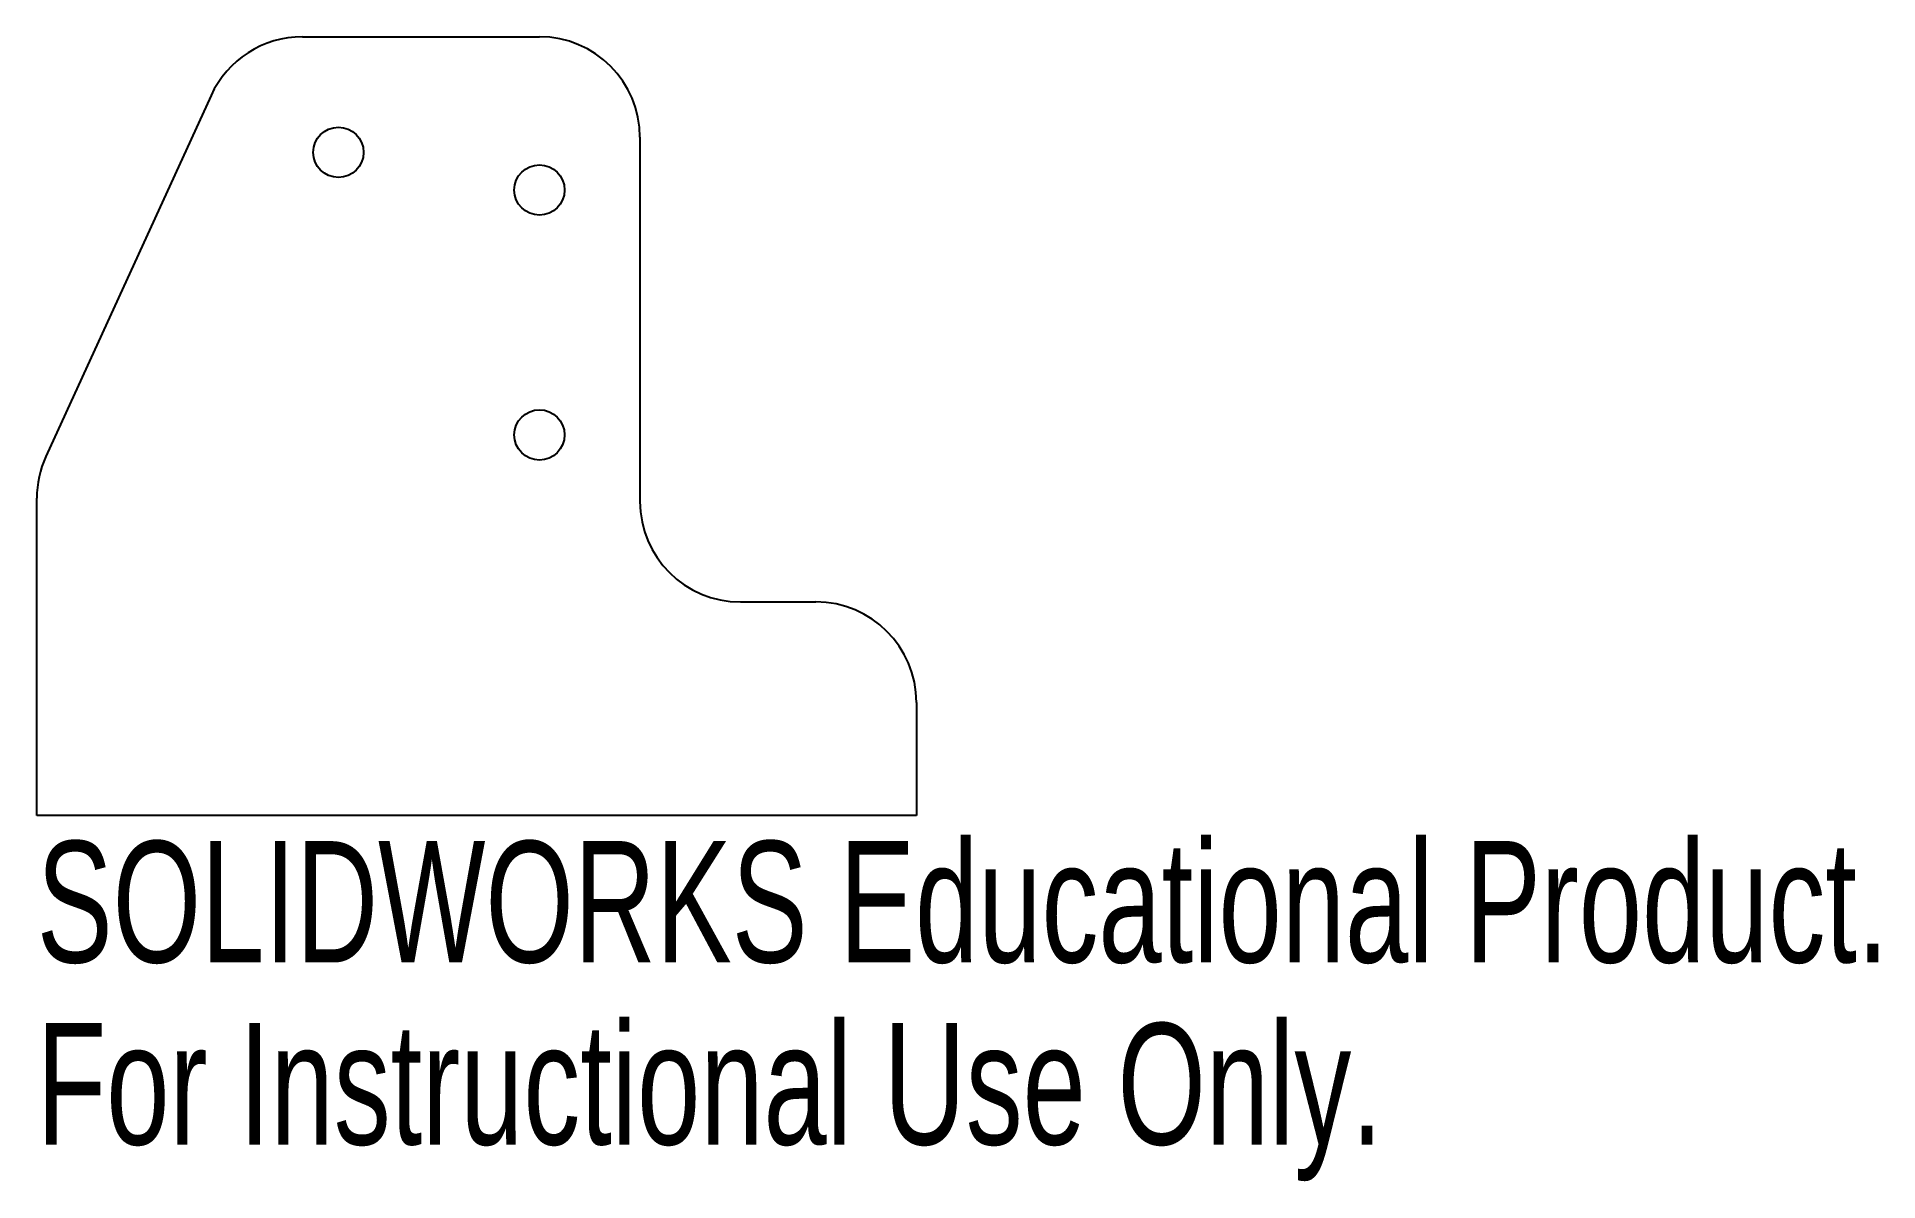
# Model space of a CAD drawing. Header units: millimetres. Extents: x 0 to 73.3, y -14.6 to 31.
import ezdxf

# ---------------------------------------------------------------- set-up
doc = ezdxf.new("R2010")
doc.units = ezdxf.units.MM
doc.styles.add('SLDTEXTSTYLE0', font='TXT', dxfattribs={"width": 0.7})

msp = doc.modelspace()

# ---------------------------------------------------------------- linework, layer by layer
at = {"color": 7, "linetype": 'Continuous', "lineweight": 25}
for p, q in [((10.57, 31), (20, 31)), ((6.932, 28.663), (0.362, 14.292)), ((24, 27), (24, 12.5)), ((0, 0), (0, 12.629)), ((28, 8.5), (31, 8.5)), ((35, 4.5), (35, 0)), ((35, 0), (0, 0))]:
    msp.add_line(p, q, dxfattribs=at)
for centre in [(12, 26.4), (20, 24.9), (20, 15.15)]:
    msp.add_circle(centre, 1, dxfattribs=at)
for centre, start, end in [((10.57, 27), 90, 155.43283), ((20, 27), 0, 90), ((4, 12.629), 155.43283, 180), ((28, 12.5), 180, 270), ((31, 4.5), 0, 90)]:
    msp.add_arc(centre, 4, start, end, dxfattribs=at)

# ---------------------------------------------------------------- texts
at = {"color": 7, "linetype": 'Continuous', "char_height": 4.83362, "attachment_point": 1, "style": 'SLDTEXTSTYLE0'}
for s, insert in [('SOLIDWORKS Educational Product.', (0, -1.02)), ('For Instructional Use Only.', (0, -8.27))]:
    msp.add_mtext(s, dxfattribs=dict(at, insert=insert))

doc.saveas('drawing.dxf')
